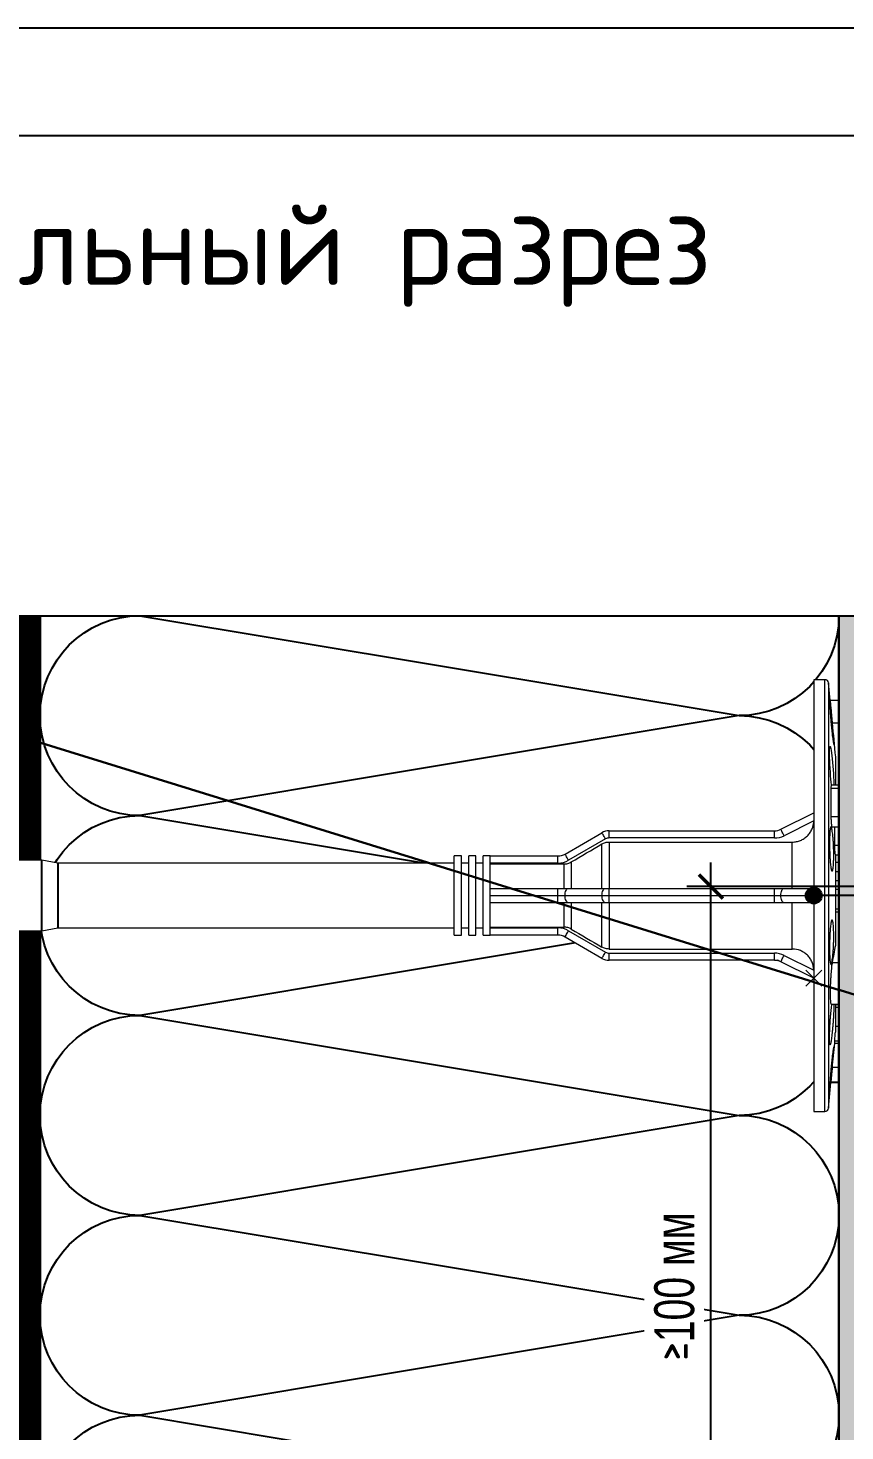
# Model space of a CAD drawing. Header units: millimetres. Extents: x -354900 to 8840672, y 0 to 292181.
# Drawn here: x -870.6 to -768.4, y 140854.9 to 141030.4 of the extents above; entities that cross this region are included whole.
import ezdxf
from ezdxf.enums import TextEntityAlignment as Align

# ---------------------------------------------------------------- set-up
doc = ezdxf.new("R2010")
doc.units = ezdxf.units.MM
doc.header["$MEASUREMENT"] = 0
doc.set_wipeout_variables(frame=1)
doc.header["$PDMODE"] = 3
doc.header["$PDSIZE"] = -0.0001
doc.linetypes.add('штриховая', pattern=[19.05, 12.7, -6.35])
doc.layers.get('0').update_dxf_attribs({"color": 250, "lineweight": 9})
doc.layers.add('SG_Размеры', color=7, linetype='Continuous', lineweight=5)
doc.layers.add('АР_Размеры', color=175, linetype='Continuous', lineweight=9)
for name, color, linetype in [('армирслой', 100, 'Continuous'), ('выноски', 7, 'Continuous'), ('клей', 157, 'Continuous'), ('минплита', 56, 'Continuous'), ('надписи', 7, 'Continuous'), ('рамки', 7, 'Continuous'), ('тарельчат', 212, 'Continuous')]:
    doc.layers.add(name, color=color, linetype=linetype)
doc.styles.add('SG_Arial_2.5_Размеры-выноски', font='arial.ttf', dxfattribs={"width": 0.7})
doc.styles.get("Standard").update_dxf_attribs({"font": 'isocpeur.ttf'})
doc.dimstyles.new('SG_Arial_2.5', dxfattribs={"dimtxt": 5, "dimasz": 3, "dimexe": 3, "dimexo": 0, "dimgap": 2, "dimtad": 1, "dimdec": 0, "dimzin": 0, "dimdsep": 46, "dimtxsty": 'SG_Arial_2.5_Размеры-выноски', "dimblk": 'ARCHTICK', "dimcen": -3, "dimdle": 3, "dimadec": 0, "dimazin": 0, "dimtfac": 1, "dimtdec": 0, "dimtofl": 0, "dimtmove": 1, "dimatfit": 3, "dimldrblk": 'OBLIQUE', "dimfxl": 1, "dimtfill": 1, "dimtolj": 1, "dimtzin": 0, "dimarcsym": 0})

# ---------------------------------------------------------------- blocks, each defined once
blk = doc.blocks.new('*U736')
at = {"layer": 'клей', "linetype": 'штриховая', "ltscale": 2, "const_width": 5}
blk.add_lwpolyline([(-2.5, 334.83), (-2.5, -65.17)], dxfattribs=at)
at = {"layer": 'клей', "linetype": 'Continuous'}
blk.add_lwpolyline([(-5, -65.17), (0, -65.17), (0, 334.83), (-5, 334.83)], close=True, dxfattribs=at)
blk = doc.blocks.new('*U717')
at = {"layer": 'минплита'}
for p, q in [((-12.5, 400), (-87.5, 387.5)), ((-87.5, 387.5), (-12.5, 375)), ((-12.5, 375), (-87.5, 362.5)), ((-87.5, 362.5), (-12.5, 350)), ((-12.5, 350), (-87.5, 337.5)), ((-87.5, 337.5), (-12.5, 325)), ((-12.5, 325), (-87.5, 312.5)), ((-87.5, 312.5), (-12.5, 300)), ((-12.5, 300), (-87.5, 287.5))]:
    blk.add_line(p, q, dxfattribs=at)
blk.add_lwpolyline([(-100, 0), (0, 0), (0, 400), (-100, 400)], close=True, dxfattribs=at)
for centre, start, end in [((-87.5, 400), 180, 270), ((-12.5, 387.5), 0, 90), ((-87.5, 375), 90, 180), ((-12.5, 387.5), 270, 0), ((-87.5, 375), 180, 270), ((-12.5, 362.5), 0, 90), ((-87.5, 350), 90, 180), ((-12.5, 362.5), 270, 0), ((-87.5, 350), 180, 270), ((-12.5, 337.5), 0, 90), ((-87.5, 325), 90, 180), ((-12.5, 337.5), 270, 0), ((-87.5, 325), 180, 270), ((-12.5, 312.5), 0, 90), ((-87.5, 300), 90, 180), ((-12.5, 312.5), 270, 0), ((-87.5, 300), 180, 270), ((-12.5, 287.5), 0, 90)]:
    blk.add_arc(centre, 12.5, start, end, dxfattribs=at)
blk = doc.blocks.new('*U709')
blk.add_wipeout([(1.05, 9), (1.05, 3.45), (2.423, 2.763), (2.554, 2.716), (2.692, 2.7), (9.589, 2.7), (9.745, 2.68), (9.889, 2.62), (11.429, 1.73), (11.574, 1.67), (11.729, 1.65), (14.85, 1.65), (14.85, 1.35), (15.15, 1.35), (15.15, 1.65), (15.45, 1.65), (15.45, 1.35), (15.75, 1.35), (15.75, 1.65), (16.05, 1.65), (16.05, 1.35), (32.577, 1.35), (32.593, 1.351), (33.258, 1.469), (33.274, 1.47), (53.947, 1.47), (53.983, 1.463), (55.111, 0.983), (55.151, 0.95), (55.166, 0.9), (55.166, 0.18), (54.866, 0.18), (54.866, -0.18), (55.166, -0.18), (55.166, -0.9), (55.151, -0.95), (55.111, -0.983), (53.983, -1.463), (53.947, -1.47), (33.274, -1.47), (33.258, -1.469), (32.593, -1.351), (32.577, -1.35), (16.05, -1.35), (16.05, -1.65), (15.75, -1.65), (15.75, -1.35), (15.45, -1.35), (15.45, -1.65), (15.15, -1.65), (15.15, -1.35), (14.85, -1.35), (14.85, -1.65), (11.729, -1.65), (11.574, -1.67), (11.429, -1.73), (9.889, -2.62), (9.745, -2.68), (9.589, -2.7), (2.692, -2.7), (2.554, -2.716), (2.423, -2.763), (1.05, -3.45), (1.05, -9), (0.586, -9), (0.485, -8.961), (0.437, -8.864), (0.367, -8.13), (0, -8.13), (0, 7.8), (0.336, 7.8), (0.437, 8.864), (0.485, 8.961), (0.586, 9)]).dxf.layer = 'тарельчат'
at = {"layer": 'тарельчат', "linetype": 'Continuous', "lineweight": 9}
for p, q in [((0.437, 8.864), (0.336, 7.8)), ((0.437, 0), (0.437, 8.864)), ((1.05, 9), (0.586, 9)), ((0.586, 9), (0.586, -9)), ((1.05, 0), (1.05, 9)), ((0.336, 7.8), (0, 7.8)), ((0, 7.77), (0, 7.8)), ((0, 7.171), (0, 7.77)), ((0.336, 7.77), (0, 7.77)), ((0.336, 7.77), (0.336, 7.8)), ((0, 7.171), (0.279, 7.171)), ((0, 7.171), (0.276, 7.171)), ((0, 7.171), (0, 7.171)), ((0.279, 7.2), (0.179, 6.15)), ((0.179, 6.15), (0, 6.15)), ((0, 6.057), (0, 6.15)), ((0.179, 6.057), (0, 6.057)), ((0, 5.461), (0, 6.057)), ((0.179, 6.15), (0.179, 6.057)), ((0, 5.461), (0.15, 5.461)), ((0.15, 4.53), (0.15, 5.701)), ((0.15, 4.65), (0, 4.65)), ((0, 4.54), (0, 4.65)), ((0.15, 4.54), (0, 4.54)), ((0, 4.53), (0, 4.54)), ((0.327, 4.53), (0, 4.53)), ((0, 2.795), (0, 4.53)), ((1.05, 3.45), (2.423, 2.763)), ((2.289, 2.495), (1.05, 3.114)), ((0.284, 2.795), (0, 2.795)), ((0, 0.695), (0, 2.795)), ((2.426, 2.762), (2.55, 2.7)), ((2.689, 2.7), (2.55, 2.7)), ((2.692, 2.7), (2.692, 2.4)), ((2.692, 2.7), (9.589, 2.7)), ((9.589, 2.4), (2.692, 2.4)), ((9.589, 2.7), (9.589, 2.4)), ((11.279, 1.471), (9.739, 2.36)), ((9.889, 2.62), (11.429, 1.73)), ((0.15, -1.716), (0.15, 2.082)), ((1.95, 2.23), (1.95, 0.3)), ((9.589, 2.23), (1.95, 2.23)), ((9.589, 0.3), (9.589, 2.23)), ((9.889, 2.149), (9.889, 0.3)), ((11.17, 0.3), (11.17, 1.399)), ((11.47, 1.316), (11.47, 0.3)), ((14.55, 1.316), (11.47, 1.316)), ((11.729, 1.65), (11.729, 1.35)), ((11.729, 1.65), (14.55, 1.65)), ((14.55, 1.35), (11.729, 1.35)), ((14.85, 1.65), (14.55, 1.65)), ((14.55, 1.65), (14.55, 0)), ((14.85, 1.65), (14.85, -1.65)), ((15.15, 1.35), (14.85, 1.35)), ((15.45, 1.65), (15.15, 1.65)), ((15.15, 1.65), (15.15, -1.65)), ((15.45, 1.65), (15.45, -1.65)), ((15.75, 1.35), (15.45, 1.35)), ((16.05, 1.65), (15.75, 1.65)), ((15.75, 1.65), (15.75, -1.65)), ((16.05, 1.65), (16.05, -1.65)), ((32.577, 1.35), (16.05, 1.35)), ((32.577, 0), (32.577, 1.35)), ((33.258, 1.469), (32.593, 1.351)), ((32.593, 1.351), (32.593, -1.351)), ((33.258, 0), (33.258, 1.469)), ((37.781, 1.47), (33.274, 1.47)), ((33.274, 1.47), (33.274, -1.47)), ((0, 0.695), (0.15, 0.695)), ((0, 0.57), (0, 0.695)), ((0, 0.57), (0.15, 0.57)), ((0.437, -8.864), (0.437, 0)), ((1.05, 0.3), (2.289, 0.3)), ((1.05, -9), (1.05, 0)), ((2.423, 0), (1.05, 0)), ((2.289, 0.3), (2.692, 0.3)), ((2.692, 0), (2.423, 0)), ((2.692, 0.3), (2.692, 0)), ((2.692, 0.3), (9.589, 0.3)), ((2.692, 0), (2.692, -0.3)), ((9.589, 0), (2.692, 0)), ((9.589, 0.3), (9.589, 0)), ((9.589, 0.3), (9.739, 0.3)), ((9.889, 0), (9.589, 0)), ((9.589, 0), (9.589, -0.3)), ((9.739, 0.3), (11.279, 0.3)), ((11.429, 0), (9.889, 0)), ((11.279, 0.3), (11.729, 0.3)), ((11.729, 0), (11.429, 0)), ((11.729, 0.3), (11.729, 0)), ((11.729, 0.3), (14.55, 0.3)), ((11.729, 0), (11.729, -0.3)), ((14.55, 0), (11.729, 0)), ((14.55, 0), (14.55, -1.65)), ((0.15, -0.261), (0, -0.261)), ((0, -0.624), (0, -0.261)), ((2.289, -0.3), (1.05, -0.3)), ((1.95, -0.3), (1.95, -2.23)), ((2.692, -0.3), (2.289, -0.3)), ((9.589, -0.3), (2.692, -0.3)), ((9.739, -0.3), (9.589, -0.3)), ((9.589, -2.23), (9.589, -0.3)), ((11.279, -0.3), (9.739, -0.3)), ((9.889, -0.3), (9.889, -2.149)), ((11.17, -1.399), (11.17, -0.3)), ((11.729, -0.3), (11.279, -0.3)), ((11.47, -0.3), (11.47, -1.316)), ((14.55, -0.3), (11.729, -0.3)), ((32.577, -1.35), (32.577, 0)), ((33.258, -1.469), (33.258, 0)), ((0.15, -0.624), (0, -0.624)), ((0, -1.008), (0, -0.624)), ((0.15, -1.008), (0, -1.008)), ((0, -1.398), (0, -1.008)), ((0.15, -1.398), (0, -1.398)), ((0, -1.701), (0, -1.398)), ((0.15, -1.701), (0, -1.701)), ((0, -2.103), (0, -1.701)), ((9.739, -2.36), (11.279, -1.471)), ((11.429, -1.73), (9.889, -2.62)), ((14.55, -1.316), (11.47, -1.316)), ((11.729, -1.35), (11.729, -1.65)), ((11.729, -1.35), (14.55, -1.35)), ((14.55, -1.65), (11.729, -1.65)), ((14.55, -1.65), (14.85, -1.65)), ((14.85, -1.35), (15.15, -1.35)), ((15.15, -1.65), (15.45, -1.65)), ((15.45, -1.35), (15.75, -1.35)), ((15.75, -1.65), (16.05, -1.65)), ((16.05, -1.35), (32.593, -1.35)), ((32.593, -1.351), (33.258, -1.469)), ((33.274, -1.47), (37.781, -1.47)), ((0.179, -2.103), (0, -2.103)), ((0, -2.87), (0, -2.103)), ((0.179, -2.103), (0.179, -2.869)), ((9.589, -2.23), (1.95, -2.23)), ((0.296, -2.869), (0, -2.869)), ((0, -3.296), (0, -2.869)), ((1.05, -3.114), (2.289, -2.495)), ((2.423, -2.763), (1.05, -3.45)), ((2.692, -2.4), (2.692, -2.7)), ((2.692, -2.4), (9.589, -2.4)), ((9.589, -2.7), (2.692, -2.7)), ((9.589, -2.4), (9.589, -2.7)), ((0.336, -3.296), (0, -3.296)), ((0, -4.474), (0, -3.296)), ((0.336, -4.474), (0.336, -3.296)), ((0.336, -4.474), (0, -4.474)), ((0, -4.602), (0, -4.474)), ((0, -4.602), (0.324, -4.602)), ((0, -7.2), (0, -4.602)), ((0.15, -5.776), (0.15, -4.602)), ((0.219, -4.646), (0.219, -4.602)), ((0.284, -7.2), (0, -7.2)), ((0, -8.13), (0, -7.2)), ((0, -8.13), (0.367, -8.13)), ((0.367, -8.127), (0.437, -8.864)), ((0.586, -9), (1.05, -9))]:
    blk.add_line(p, q, dxfattribs=at)
at = {"layer": 'тарельчат', "linetype": 'Continuous', "lineweight": 9, "flags": 128}
for points in [[(2.423, 2.763), (2.421, 2.758), (2.413, 2.743), (2.401, 2.718), (2.384, 2.685), (2.364, 2.644), (2.34, 2.598), (2.315, 2.547), (2.289, 2.495)], [(9.889, 2.62), (9.886, 2.615), (9.878, 2.6), (9.864, 2.576), (9.845, 2.544), (9.823, 2.504), (9.797, 2.459), (9.768, 2.41), (9.739, 2.36)], [(11.429, 1.73), (11.427, 1.725), (11.418, 1.711), (11.404, 1.687), (11.385, 1.654), (11.363, 1.615), (11.337, 1.57), (11.309, 1.521), (11.279, 1.471)], [(2.289, 0.3), (2.315, 0.294), (2.34, 0.277), (2.364, 0.249), (2.384, 0.212), (2.401, 0.167), (2.413, 0.115), (2.421, 0.059), (2.423, 0)], [(2.423, 0), (2.421, -0.059), (2.413, -0.115), (2.401, -0.167), (2.384, -0.212), (2.364, -0.249), (2.34, -0.277), (2.315, -0.294), (2.289, -0.3)], [(9.739, 0.3), (9.768, 0.294), (9.797, 0.277), (9.823, 0.249), (9.845, 0.212), (9.864, 0.167), (9.878, 0.115), (9.886, 0.059), (9.889, 0)], [(9.889, 0), (9.886, -0.059), (9.878, -0.115), (9.864, -0.167), (9.845, -0.212), (9.823, -0.249), (9.797, -0.277), (9.768, -0.294), (9.739, -0.3)], [(11.279, 0.3), (11.309, 0.294), (11.337, 0.277), (11.363, 0.249), (11.385, 0.212), (11.404, 0.167), (11.418, 0.115), (11.427, 0.059), (11.429, 0)], [(11.429, 0), (11.427, -0.059), (11.418, -0.115), (11.404, -0.167), (11.385, -0.212), (11.363, -0.249), (11.337, -0.277), (11.309, -0.294), (11.279, -0.3)], [(11.279, -1.471), (11.309, -1.521), (11.337, -1.57), (11.363, -1.615), (11.385, -1.654), (11.404, -1.687), (11.418, -1.711), (11.427, -1.725), (11.429, -1.73)], [(2.289, -2.495), (2.315, -2.547), (2.34, -2.598), (2.364, -2.644), (2.384, -2.685), (2.401, -2.718), (2.413, -2.743), (2.421, -2.758), (2.423, -2.763)], [(9.739, -2.36), (9.768, -2.41), (9.797, -2.459), (9.823, -2.504), (9.845, -2.544), (9.864, -2.576), (9.878, -2.6), (9.886, -2.615), (9.889, -2.62)], [(0.306, -4.602), (0.307, -4.61), (0.322, -4.724), (0.336, -4.854), (0.349, -4.997), (0.361, -5.149), (0.372, -5.306), (0.381, -5.461), (0.387, -5.613), (0.392, -5.754), (0.395, -5.884), (0.395, -5.996), (0.393, -6.088), (0.389, -6.159), (0.383, -6.205), (0.374, -6.226), (0.365, -6.221), (0.353, -6.189), (0.34, -6.133), (0.326, -6.053), (0.312, -5.951), (0.297, -5.831), (0.282, -5.696), (0.268, -5.549), (0.255, -5.394), (0.243, -5.238), (0.233, -5.083), (0.226, -4.935), (0.221, -4.797), (0.219, -4.718), (0.219, -4.646), (0.219, -4.646)]]:
    blk.add_lwpolyline(points, dxfattribs=at)
at = {"layer": 'тарельчат', "linetype": 'Continuous', "lineweight": 9}
for centre, radius, start, end in [((0.586, 8.85), 0.15, 90, 174.55967), ((2.692, 3.3), 0.9, 243.43495, 270), ((2.692, 3.3), 0.6, 243.43495, 270), ((9.589, 2.1), 0.6, 60, 90), ((9.589, 2.1), 0.3, 60, 90), ((11.729, 2.25), 0.9, 240, 270), ((11.729, 2.25), 0.6, 240, 270), ((32.577, 1.44), 0.09, 270, 280), ((33.274, 1.38), 0.09, 90, 100), ((11.729, -2.25), 0.9, 90, 120), ((11.729, -2.25), 0.6, 90, 120), ((32.577, -1.44), 0.09, 80, 90), ((33.274, -1.38), 0.09, 260, 270), ((2.692, -3.3), 0.9, 90, 116.56505), ((2.692, -3.3), 0.6, 90, 116.56505), ((9.589, -2.1), 0.3, 270, 300), ((9.589, -2.1), 0.6, 270, 300), ((0.586, -8.85), 0.15, 185.44033, 270)]:
    blk.add_arc(centre, radius, start, end, dxfattribs=at)
for points, knots in [([(0.219, 6.347), (0.219, 6.363), (0.219, 6.384), (0.222, 6.438), (0.224, 6.47), (0.229, 6.544), (0.232, 6.586), (0.239, 6.677), (0.243, 6.727), (0.252, 6.832), (0.257, 6.887), (0.267, 7.002), (0.272, 7.061), (0.284, 7.181), (0.289, 7.241), (0.301, 7.363), (0.307, 7.422), (0.318, 7.539), (0.324, 7.596), (0.335, 7.705), (0.34, 7.756), (0.35, 7.852), (0.355, 7.897), (0.364, 7.977), (0.368, 8.012), (0.375, 8.073), (0.379, 8.098), (0.385, 8.137), (0.387, 8.151), (0.391, 8.167), (0.392, 8.169), (0.395, 8.162), (0.395, 8.152), (0.395, 8.12), (0.395, 8.099), (0.393, 8.045), (0.391, 8.013), (0.387, 7.939), (0.385, 7.897), (0.379, 7.806), (0.375, 7.757), (0.368, 7.652), (0.364, 7.596), (0.355, 7.481), (0.35, 7.422), (0.34, 7.302), (0.335, 7.241), (0.324, 7.121), (0.318, 7.061), (0.307, 6.943), (0.301, 6.887), (0.289, 6.779), (0.284, 6.727), (0.273, 6.631), (0.267, 6.587), (0.257, 6.507), (0.252, 6.471), (0.243, 6.41), (0.239, 6.385), (0.232, 6.346), (0.229, 6.332), (0.221, 6.308), (0.219, 6.315), (0.219, 6.347)], [0, 0, 0, 0, 0.03125, 0.03125, 0.0625, 0.0625, 0.09375, 0.09375, 0.125, 0.125, 0.15625, 0.15625, 0.1875, 0.1875, 0.21875, 0.21875, 0.25, 0.25, 0.28125, 0.28125, 0.3125, 0.3125, 0.34375, 0.34375, 0.375, 0.375, 0.40625, 0.40625, 0.4375, 0.4375, 0.46875, 0.46875, 0.5, 0.5, 0.53125, 0.53125, 0.5625, 0.5625, 0.59375, 0.59375, 0.625, 0.625, 0.65625, 0.65625, 0.6875, 0.6875, 0.71875, 0.71875, 0.75, 0.75, 0.78125, 0.78125, 0.8125, 0.8125, 0.84375, 0.84375, 0.875, 0.875, 0.90625, 0.90625, 0.9375, 0.9375, 1, 1, 1, 1]), ([(0.279, 7.175), (0.279, 7.175), (0.28, 7.176), (0.285, 7.217), (0.292, 7.286), (0.301, 7.377), (0.311, 7.479), (0.32, 7.58), (0.328, 7.669), (0.334, 7.735), (0.336, 7.764), (0.336, 7.769), (0.336, 7.77)], [0, 0, 0, 0, 0.081317, 0.191085, 0.301099, 0.41162, 0.522588, 0.633747, 0.744772, 0.85541, 0.965584, 1, 1, 1, 1]), ([(0.179, 6.057), (0.179, 6.05), (0.178, 6.035), (0.175, 5.991), (0.173, 5.963), (0.168, 5.897), (0.164, 5.859), (0.158, 5.782), (0.154, 5.741), (0.15, 5.701)], [0, 0, 0, 0, 0.25, 0.25, 0.5, 0.5, 0.75, 0.75, 1, 1, 1, 1]), ([(0.219, 4.646), (0.219, 4.685), (0.22, 4.762), (0.224, 4.897), (0.231, 5.042), (0.24, 5.195), (0.251, 5.351), (0.264, 5.506), (0.278, 5.655), (0.292, 5.795), (0.307, 5.92), (0.322, 6.028), (0.336, 6.116), (0.35, 6.18), (0.362, 6.219), (0.372, 6.232), (0.381, 6.217), (0.388, 6.177), (0.392, 6.112), (0.395, 6.025), (0.395, 5.916), (0.393, 5.791), (0.389, 5.652), (0.383, 5.503), (0.375, 5.348), (0.365, 5.192), (0.353, 5.039), (0.34, 4.893), (0.326, 4.758), (0.312, 4.64), (0.301, 4.564), (0.295, 4.534), (0.295, 4.53)], [0, 0, 0, 0, 0.03409, 0.06818, 0.102264, 0.13635, 0.17054, 0.20473, 0.23911, 0.27349, 0.308014, 0.342538, 0.377102, 0.411664, 0.446164, 0.480663, 0.515037, 0.54941, 0.583649, 0.617889, 0.652033, 0.686177, 0.720294, 0.754412, 0.788578, 0.822745, 0.857021, 0.891298, 0.925711, 0.960124, 0.99465, 1, 1, 1, 1]), ([(0.221, 4.53), (0.22, 4.547), (0.219, 4.582), (0.219, 4.624), (0.219, 4.646)], [0, 0, 0, 0, 0.47469, 1, 1, 1, 1]), ([(0.284, 2.795), (0.289, 2.823), (0.299, 2.88), (0.313, 2.992), (0.326, 3.12), (0.338, 3.262), (0.347, 3.413), (0.356, 3.57), (0.362, 3.728), (0.366, 3.881), (0.367, 4.027), (0.367, 4.16), (0.364, 4.277), (0.359, 4.375), (0.353, 4.452), (0.344, 4.503), (0.335, 4.529), (0.329, 4.527), (0.327, 4.527)], [0, 0, 0, 0, 0.064758, 0.129515, 0.194304, 0.259093, 0.323733, 0.388373, 0.452769, 0.517164, 0.58136, 0.645556, 0.70966, 0.773765, 0.837912, 0.90206, 0.966372, 1, 1, 1, 1]), ([(1.05, 3.114), (1.052, 3.056), (1.059, 2.998), (1.083, 2.885), (1.101, 2.829), (1.147, 2.722), (1.175, 2.671), (1.241, 2.575), (1.279, 2.53), (1.361, 2.449), (1.406, 2.412), (1.504, 2.347), (1.555, 2.32), (1.716, 2.253), (1.833, 2.23), (1.95, 2.23)], [0, 0, 0, 0, 0.125, 0.125, 0.25, 0.25, 0.375, 0.375, 0.5, 0.5, 0.625, 0.625, 0.75, 0.75, 1, 1, 1, 1]), ([(0.219, 1.701), (0.219, 1.76), (0.219, 1.82), (0.222, 1.94), (0.224, 2.002), (0.229, 2.122), (0.232, 2.181), (0.239, 2.296), (0.243, 2.352), (0.252, 2.456), (0.257, 2.505), (0.267, 2.597), (0.272, 2.638), (0.284, 2.712), (0.289, 2.744), (0.301, 2.798), (0.307, 2.819), (0.318, 2.85), (0.324, 2.86), (0.335, 2.868), (0.34, 2.866), (0.35, 2.851), (0.355, 2.837), (0.364, 2.798), (0.368, 2.773), (0.375, 2.712), (0.379, 2.677), (0.385, 2.598), (0.387, 2.553), (0.391, 2.457), (0.392, 2.405), (0.395, 2.297), (0.395, 2.239), (0.395, 2.122), (0.395, 2.062), (0.393, 1.94), (0.391, 1.879), (0.387, 1.759), (0.385, 1.7), (0.379, 1.584), (0.375, 1.53), (0.368, 1.425), (0.364, 1.375), (0.355, 1.284), (0.35, 1.243), (0.34, 1.169), (0.335, 1.137), (0.324, 1.083), (0.318, 1.062), (0.307, 1.03), (0.301, 1.021), (0.289, 1.013), (0.284, 1.015), (0.273, 1.03), (0.267, 1.044), (0.257, 1.082), (0.252, 1.108), (0.243, 1.168), (0.239, 1.203), (0.232, 1.283), (0.229, 1.328), (0.221, 1.471), (0.219, 1.582), (0.219, 1.701)], [0, 0, 0, 0, 0.03125, 0.03125, 0.0625, 0.0625, 0.09375, 0.09375, 0.125, 0.125, 0.15625, 0.15625, 0.1875, 0.1875, 0.21875, 0.21875, 0.25, 0.25, 0.28125, 0.28125, 0.3125, 0.3125, 0.34375, 0.34375, 0.375, 0.375, 0.40625, 0.40625, 0.4375, 0.4375, 0.46875, 0.46875, 0.5, 0.5, 0.53125, 0.53125, 0.5625, 0.5625, 0.59375, 0.59375, 0.625, 0.625, 0.65625, 0.65625, 0.6875, 0.6875, 0.71875, 0.71875, 0.75, 0.75, 0.78125, 0.78125, 0.8125, 0.8125, 0.84375, 0.84375, 0.875, 0.875, 0.90625, 0.90625, 0.9375, 0.9375, 1, 1, 1, 1]), ([(9.589, 2.23), (9.642, 2.23), (9.694, 2.223), (9.795, 2.196), (9.844, 2.175), (9.889, 2.149)], [0, 0, 0, 0, 0.5, 0.5, 1, 1, 1, 1]), ([(11.17, 1.399), (11.215, 1.372), (11.263, 1.351), (11.364, 1.323), (11.417, 1.316), (11.47, 1.316)], [0, 0, 0, 0, 0.5, 0.5, 1, 1, 1, 1]), ([(0.219, -1.701), (0.219, -1.641), (0.219, -1.585), (0.222, -1.476), (0.224, -1.424), (0.229, -1.328), (0.232, -1.284), (0.239, -1.204), (0.243, -1.168), (0.252, -1.108), (0.257, -1.083), (0.267, -1.044), (0.272, -1.03), (0.284, -1.015), (0.289, -1.013), (0.301, -1.021), (0.307, -1.03), (0.318, -1.061), (0.324, -1.083), (0.335, -1.136), (0.34, -1.168), (0.35, -1.242), (0.355, -1.284), (0.364, -1.374), (0.368, -1.423), (0.375, -1.529), (0.379, -1.584), (0.385, -1.698), (0.387, -1.758), (0.391, -1.879), (0.392, -1.939), (0.395, -2.06), (0.395, -2.121), (0.395, -2.238), (0.395, -2.295), (0.393, -2.404), (0.391, -2.456), (0.387, -2.552), (0.385, -2.597), (0.379, -2.677), (0.375, -2.712), (0.368, -2.772), (0.364, -2.798), (0.355, -2.837), (0.35, -2.85), (0.34, -2.866), (0.335, -2.868), (0.324, -2.86), (0.318, -2.85), (0.307, -2.819), (0.301, -2.798), (0.289, -2.744), (0.284, -2.712), (0.273, -2.639), (0.267, -2.597), (0.257, -2.507), (0.252, -2.457), (0.243, -2.352), (0.239, -2.297), (0.232, -2.182), (0.229, -2.123), (0.221, -1.943), (0.219, -1.819), (0.219, -1.701)], [0, 0, 0, 0, 0.03125, 0.03125, 0.0625, 0.0625, 0.09375, 0.09375, 0.125, 0.125, 0.15625, 0.15625, 0.1875, 0.1875, 0.21875, 0.21875, 0.25, 0.25, 0.28125, 0.28125, 0.3125, 0.3125, 0.34375, 0.34375, 0.375, 0.375, 0.40625, 0.40625, 0.4375, 0.4375, 0.46875, 0.46875, 0.5, 0.5, 0.53125, 0.53125, 0.5625, 0.5625, 0.59375, 0.59375, 0.625, 0.625, 0.65625, 0.65625, 0.6875, 0.6875, 0.71875, 0.71875, 0.75, 0.75, 0.78125, 0.78125, 0.8125, 0.8125, 0.84375, 0.84375, 0.875, 0.875, 0.90625, 0.90625, 0.9375, 0.9375, 1, 1, 1, 1]), ([(0.15, -1.716), (0.154, -1.729), (0.158, -1.749), (0.164, -1.802), (0.168, -1.834), (0.173, -1.906), (0.175, -1.946), (0.178, -2.025), (0.179, -2.065), (0.179, -2.103)], [0, 0, 0, 0, 0.25, 0.25, 0.5, 0.5, 0.75, 0.75, 1, 1, 1, 1]), ([(11.47, -1.316), (11.417, -1.316), (11.365, -1.323), (11.264, -1.351), (11.215, -1.372), (11.17, -1.399)], [0, 0, 0, 0, 0.5, 0.5, 1, 1, 1, 1]), ([(1.95, -2.23), (1.891, -2.23), (1.834, -2.236), (1.72, -2.258), (1.663, -2.275), (1.556, -2.32), (1.505, -2.347), (1.408, -2.411), (1.362, -2.448), (1.279, -2.53), (1.242, -2.574), (1.176, -2.67), (1.148, -2.722), (1.079, -2.881), (1.053, -2.997), (1.05, -3.114)], [0, 0, 0, 0, 0.125, 0.125, 0.25, 0.25, 0.375, 0.375, 0.5, 0.5, 0.625, 0.625, 0.75, 0.75, 1, 1, 1, 1]), ([(9.889, -2.149), (9.844, -2.175), (9.796, -2.195), (9.695, -2.223), (9.642, -2.23), (9.589, -2.23)], [0, 0, 0, 0, 0.5, 0.5, 1, 1, 1, 1]), ([(0.336, -3.296), (0.335, -3.264), (0.335, -3.201), (0.33, -3.098), (0.323, -3.004), (0.314, -2.929), (0.305, -2.878), (0.299, -2.873), (0.296, -2.87)], [0, 0, 0, 0, 0.166998, 0.334094, 0.501496, 0.669565, 0.838299, 1, 1, 1, 1]), ([(0.324, -4.597), (0.325, -4.598), (0.329, -4.6), (0.333, -4.566), (0.336, -4.517), (0.336, -4.482), (0.336, -4.474)], [0, 0, 0, 0, 0.187136, 0.539482, 0.890352, 1, 1, 1, 1]), ([(0.219, -6.347), (0.219, -6.331), (0.219, -6.321), (0.222, -6.314), (0.224, -6.316), (0.229, -6.332), (0.232, -6.345), (0.239, -6.384), (0.243, -6.41), (0.252, -6.47), (0.257, -6.506), (0.267, -6.586), (0.272, -6.63), (0.284, -6.726), (0.289, -6.778), (0.301, -6.887), (0.307, -6.943), (0.318, -7.059), (0.324, -7.12), (0.335, -7.241), (0.34, -7.301), (0.35, -7.421), (0.355, -7.481), (0.364, -7.595), (0.368, -7.65), (0.375, -7.756), (0.379, -7.805), (0.385, -7.896), (0.387, -7.938), (0.391, -8.013), (0.392, -8.045), (0.395, -8.098), (0.395, -8.12), (0.395, -8.151), (0.395, -8.161), (0.393, -8.169), (0.391, -8.167), (0.387, -8.152), (0.385, -8.138), (0.379, -8.098), (0.375, -8.073), (0.368, -8.013), (0.364, -7.977), (0.355, -7.897), (0.35, -7.853), (0.34, -7.757), (0.335, -7.705), (0.324, -7.597), (0.318, -7.54), (0.307, -7.423), (0.301, -7.363), (0.289, -7.243), (0.284, -7.182), (0.273, -7.062), (0.267, -7.003), (0.257, -6.888), (0.252, -6.832), (0.243, -6.728), (0.239, -6.678), (0.232, -6.587), (0.229, -6.545), (0.221, -6.434), (0.219, -6.379), (0.219, -6.347)], [0, 0, 0, 0, 0.03125, 0.03125, 0.0625, 0.0625, 0.09375, 0.09375, 0.125, 0.125, 0.15625, 0.15625, 0.1875, 0.1875, 0.21875, 0.21875, 0.25, 0.25, 0.28125, 0.28125, 0.3125, 0.3125, 0.34375, 0.34375, 0.375, 0.375, 0.40625, 0.40625, 0.4375, 0.4375, 0.46875, 0.46875, 0.5, 0.5, 0.53125, 0.53125, 0.5625, 0.5625, 0.59375, 0.59375, 0.625, 0.625, 0.65625, 0.65625, 0.6875, 0.6875, 0.71875, 0.71875, 0.75, 0.75, 0.78125, 0.78125, 0.8125, 0.8125, 0.84375, 0.84375, 0.875, 0.875, 0.90625, 0.90625, 0.9375, 0.9375, 1, 1, 1, 1]), ([(0.367, -8.127), (0.367, -8.127), (0.367, -8.127), (0.364, -8.096), (0.36, -8.04), (0.353, -7.959), (0.344, -7.858), (0.333, -7.737), (0.321, -7.602), (0.308, -7.454), (0.295, -7.319), (0.287, -7.233), (0.284, -7.2)], [0, 0, 0, 0, 0.07554, 0.180817, 0.289144, 0.394497, 0.502891, 0.608518, 0.717187, 0.8232, 0.932267, 1, 1, 1, 1])]:
    blk.add_open_spline(points, degree=3, knots=knots, dxfattribs=at)
for points in [[(0.15, 2.082), (0.195, 2.32), (0.239, 2.557), (0.284, 2.795)], [(11.17, 1.399), (10.744, 1.65), (10.317, 1.9), (9.889, 2.149)], [(11.17, -1.399), (10.744, -1.65), (10.317, -1.9), (9.889, -2.149)], [(0.284, -7.2), (0.239, -6.725), (0.195, -6.25), (0.15, -5.776)]]:
    blk.add_open_spline(points, degree=3, dxfattribs=at)
blk.add_point((1.05, 3.45), dxfattribs=at)
blk = doc.blocks.new('армслой 16')
at = {"layer": 'армирслой'}
h = blk.add_hatch(dxfattribs=at)
h.set_pattern_fill('AR-SAND', color=256, scale=0.1)
h.set_pattern_definition([(37.5, (0, 0), (-0.16, 4.89413), [0, -3.8608, 0, -4.318, 0, -4.1275]), (7.5, (0, 0), (4.49523, 7.16825), [0, -2.0828, 0, -3.4798, 0, -1.3335]), (327.5, (-3.124, 0), (7.90992, 0.01437), [0, -1.27, 0, -4.572, 0, -5.969]), (317.5, (-3.124, 0), (7.63556, 2.2293), [0, -0.635, 0, -2.9972, 0, -3.429])])
h.paths.add_polyline_path([(-3.5, 209.94), (-5, 209.94), (-5, 107.95), (-5, -15.18), (-5, -190.06), (-3.5, -190.06), (-3.5, -65.18), (-2.5, -64.18), (-2.5, 156.95), (-3.5, 157.95)])
h.paths.add_polyline_path([(0, 209.94), (-3.5, 209.94), (-3.5, 157.95), (-2.5, 156.95), (-2.5, -64.18), (-3.5, -65.18), (-3.5, -190.06), (0, -190.06)])
blk.add_lwpolyline([(-5, -45.06), (-5, -190.06), (0, -190.06), (0, 209.94), (-5, 209.94), (-5, 78.06)], dxfattribs=at)
blk = doc.blocks.new('_ArchTick')
at = {"color": 0, "linetype": 'ByBlock', "const_width": 0.15}
blk.add_lwpolyline([(-0.5, -0.5), (0.5, 0.5)], dxfattribs=at)
blk = doc.blocks.new('*D756')
at = {"layer": 'SG_Размеры', "color": 0, "lineweight": -2, "transparency": 16777216}
for p, q in [((-785.14, 140820.02), (-785.14, 140926.02)), ((-765.6, 140923.02), (-788.14, 140923.02)), ((-765.6, 140823.02), (-788.14, 140823.02))]:
    blk.add_line(p, q, dxfattribs=at)
at = {"layer": 'SG_Размеры', "color": 0, "lineweight": -2, "transparency": 16777216, "xscale": 3, "yscale": 3, "zscale": 3}
for p, rotation in [((-785.14, 140923.02), 90), ((-785.14, 140823.02), 270)]:
    blk.add_blockref('_ArchTick', p, dxfattribs=dict(at, rotation=rotation))
at = {"layer": 'SG_Размеры', "color": 0, "transparency": 16777216, "insert": (-789.69, 140873.02), "char_height": 5, "attachment_point": 5, "rotation": 90, "style": 'SG_Arial_2.5_Размеры-выноски', "bg_fill": 3, "box_fill_scale": 1.25, "bg_fill_color": 256, "bg_fill_true_color": 13158600, "bg_fill_transparency": 0}
blk.add_mtext('\\A1;{\\fGOST Common|b0|i0|c204|p34;≥}100 мм', dxfattribs=at)
blk = doc.blocks.new('_Oblique')
at = {"color": 0, "linetype": 'ByBlock', "lineweight": -2}
blk.add_line((-0.5, -0.5), (0.5, 0.5), dxfattribs=at)
blk = doc.blocks.new('*U738')
at = {"layer": 'выноски'}
h = blk.add_hatch(color=256, dxfattribs=at)
h.dxf.hatch_style = 1
edge = h.paths.add_edge_path()
edge.add_arc((-72.15, 0), 1, 0, 360)
blk.add_line((-12, 0), (-72.15, 0), dxfattribs=at)
for centre, radius in [((-6, 0), 6), ((-72.15, 0), 1)]:
    blk.add_circle(centre, radius, dxfattribs=at)
blk.add_attdef('ВЫНОСКА', text='', height=5, dxfattribs=at).set_placement((-6, 0), align=Align.MIDDLE_CENTER)

msp = doc.modelspace()

# ---------------------------------------------------------------- linework, layer by layer
at = {"layer": 'рамки'}
for points in [[(-1158.1, 140228.5), (-591.1, 140228.5), (-591.1, 141030.4), (-1158.1, 141030.4)], [(-1104.1, 140242), (-604.6, 140242), (-604.6, 141016.9), (-1104.1, 141016.9)]]:
    msp.add_lwpolyline(points, close=True, dxfattribs=at)

# ---------------------------------------------------------------- block references
at = {"layer": 'клей', "xscale": -1}
msp.add_blockref('*U736', (-874.1, 140622.07), dxfattribs=at)
at = {"layer": 'минплита', "xscale": -1}
msp.add_blockref('*U717', (-869.1, 140556.9), dxfattribs=at)

# ---------------------------------------------------------------- texts
at = {"layer": 'надписи', "insert": (-1104.1, 141001.9), "char_height": 10, "attachment_point": 4}
msp.add_mtext_dynamic_manual_height_columns('\\pxqc;{\\C0;Вертикальный разрез}', width=499.5, gutter_width=665.16, heights=[20.06], dxfattribs=at)

# ---------------------------------------------------------------- next in the draw order: block references
at = {"layer": 'тарельчат', "color": 1, "xscale": 3, "yscale": 3, "zscale": 3, "rotation": 180.0000008338953}
msp.add_blockref('*U709', (-769.1, 140921.9), dxfattribs=at)

# ---------------------------------------------------------------- next in the draw order: block references
at = {"layer": 'армирслой', "xscale": -1}
msp.add_blockref('армслой 16', (-769.1, 140746.96), dxfattribs=at)

# ---------------------------------------------------------------- next in the draw order: dimensions: what is measured, and where the dimension line sits
at = {"layer": 'SG_Размеры'}
dim = msp.add_linear_dim(base=(-785.14, 140923.02), p1=(-765.6, 140823.02), p2=(-765.6, 140923.02), angle=90, text='{\\fGOST Common|b0|i0|c204|p34;≥}100 мм', dimstyle='SG_Arial_2.5', dxfattribs=at)
dim.commit()
dim.dimension.update_dxf_attribs({"geometry": '*D756', "text_midpoint": (-789.69, 140873.02)})

# ---------------------------------------------------------------- next in the draw order: linework, layer by layer
at = {"layer": 'АР_Размеры', "color": 1, "lineweight": 30, "ltscale": 100}
msp.add_line((-1158.1, 141030.4), (1274.81, 140277.92), dxfattribs=at)

# ---------------------------------------------------------------- next in the draw order: block references
at = {"layer": 'выноски'}
msp.add_blockref('*U738', (-700.1, 140921.9), dxfattribs=at).add_auto_attribs({'ВЫНОСКА': '4'})

doc.saveas('drawing.dxf')
